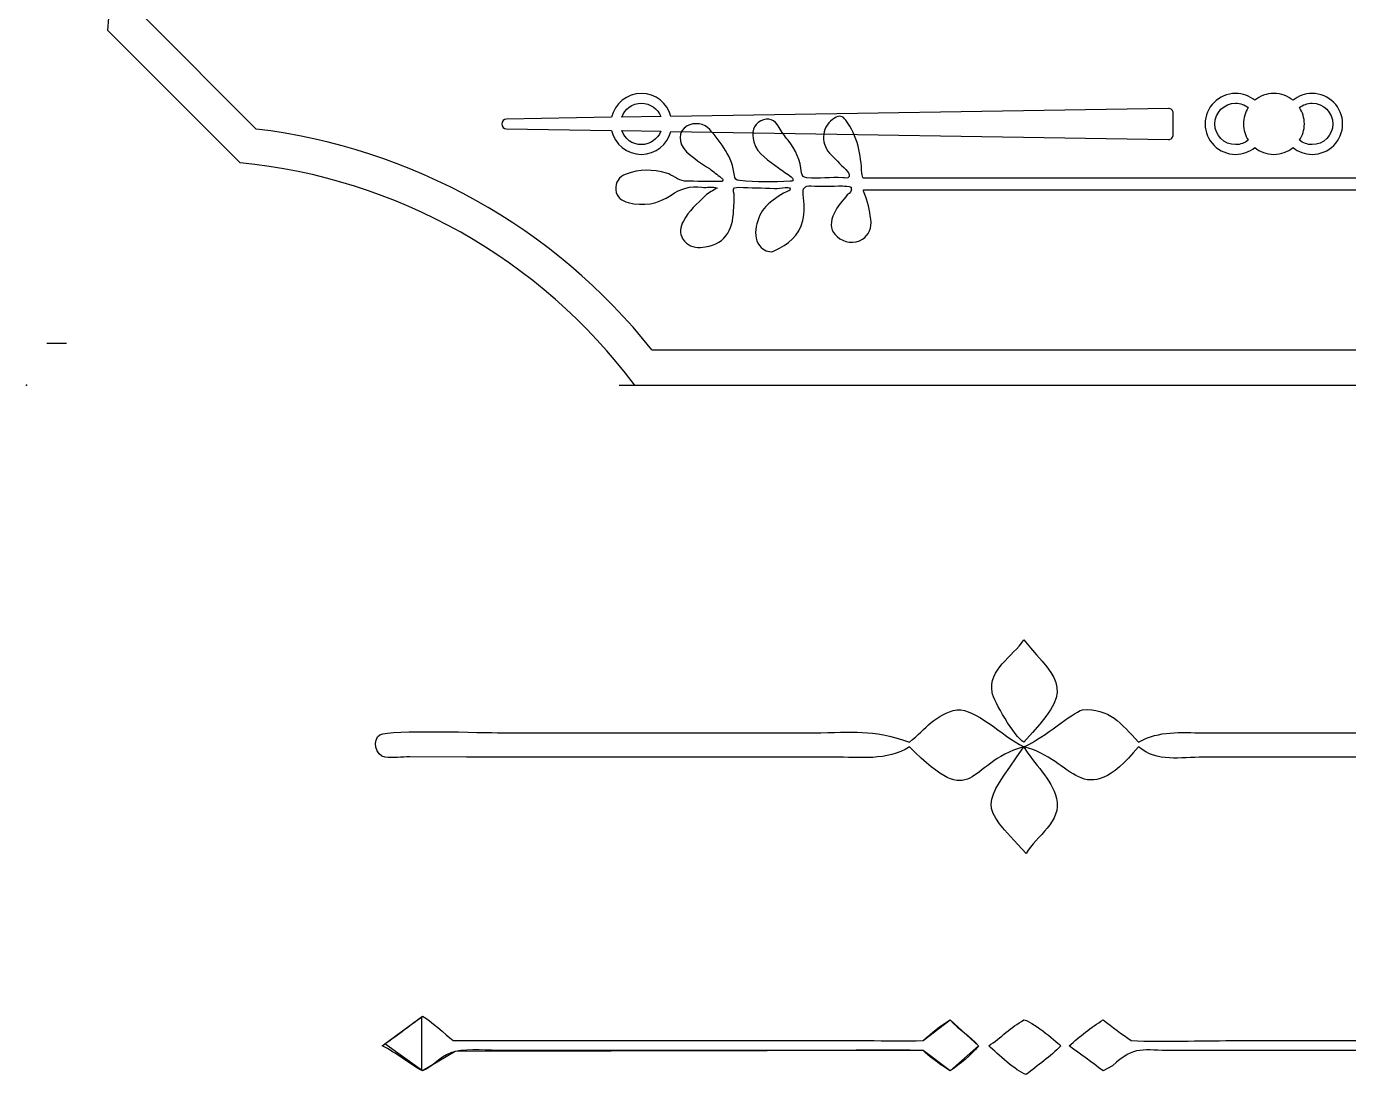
# Model space of a CAD drawing. Header units: centimetres. Extents: x 0 to 33, y -9.4 to 20.3.
# Drawn here: x 0 to 17.95, y -9.36 to 4.87 of the extents above; entities that cross this region are included whole.
import ezdxf

# ---------------------------------------------------------------- set-up
doc = ezdxf.new("R2010")
doc.units = ezdxf.units.CM
doc.header["$MEASUREMENT"] = 0
for name, color, linetype in [('sign v7_Sketch1', 7, 'Continuous'), ('sign v7_Sketch2', 7, 'Continuous'), ('sign v7_Sketch3', 7, 'Continuous'), ('sign v7_Sketch4', 7, 'Continuous'), ('sign v7_Sketch5', 7, 'Continuous'), ('sign v7_Sketch6', 7, 'Continuous')]:
    doc.layers.add(name, color=color, linetype=linetype)

msp = doc.modelspace()

# ---------------------------------------------------------------- linework, layer by layer
at = {"layer": 'sign v7_Sketch1'}
for p, q in [((3.119, 3.475), (1.596, 4.998)), ((2.9, 3.018), (1.104, 4.814)), ((0.275, 0.567), (0.543, 0.567)), ((8.49, 0.478), (24.53, 0.478)), ((8.047, 0), (24.765, 0)), ((16.51, 0), (33.02, 0))]:
    msp.add_line(p, q, dxfattribs=at)
for centre, radius, start, end in [((-8.543, 5.609), 9.68, 355.2882, 28.0436), ((2.154, -4.565), 8.098, 38.5192, 83.158), ((2.154, -4.565), 7.62, 36.8079, 84.3835)]:
    msp.add_arc(centre, radius, start, end, dxfattribs=at)
msp.add_point((0, 0), dxfattribs=at)
at = {"layer": 'sign v7_Sketch2'}
msp.add_point((0, 0), dxfattribs=at)
at = {"layer": 'sign v7_Sketch3'}
for p, q in [((21.797, 2.809), (11.361, 2.809)), ((11.193, 2.686), (11.193, 2.652)), ((11.193, 2.652), (11.199, 2.652)), ((11.361, 2.652), (21.791, 2.652))]:
    msp.add_line(p, q, dxfattribs=at)
for points in [[(10.22, 3.497), (10.159, 3.603), (10.069, 3.637), (9.969, 3.586)], [(10.97, 3.625), (10.802, 3.53), (10.768, 3.29), (10.903, 3.15)], [(11.121, 3.597), (11.082, 3.653), (11.031, 3.665), (10.97, 3.625)], [(11.289, 3.245), (11.255, 3.374), (11.199, 3.491), (11.121, 3.597)], [(8.968, 3.519), (8.845, 3.446), (8.839, 3.284), (8.962, 3.167)], [(9.275, 3.469), (9.208, 3.553), (9.057, 3.57), (8.968, 3.519)], [(9.611, 2.843), (9.583, 3.1), (9.432, 3.284), (9.275, 3.469)], [(9.969, 3.586), (9.868, 3.536), (9.835, 3.43), (9.874, 3.301)], [(10.338, 3.323), (10.293, 3.379), (10.254, 3.435), (10.22, 3.497)], [(9.874, 3.301), (9.924, 3.122), (10.081, 3.055), (10.209, 2.949)], [(10.522, 2.882), (10.506, 3.049), (10.444, 3.195), (10.338, 3.323)], [(11.339, 2.876), (11.333, 2.999), (11.322, 3.122), (11.289, 3.245)], [(8.962, 3.167), (9.057, 3.077), (9.163, 3.01), (9.27, 2.938)], [(10.903, 3.15), (10.975, 3.077), (11.048, 2.999), (11.121, 2.926)], [(8.688, 2.876), (8.504, 2.932), (8.319, 2.932), (8.14, 2.865)], [(8.934, 2.77), (8.845, 2.775), (8.772, 2.854), (8.688, 2.876)], [(9.27, 2.938), (9.326, 2.898), (9.376, 2.859), (9.432, 2.815)], [(10.209, 2.949), (10.265, 2.904), (10.327, 2.87), (10.383, 2.826)], [(10.595, 2.815), (10.545, 2.82), (10.528, 2.837), (10.522, 2.882)], [(11.121, 2.926), (11.149, 2.898), (11.177, 2.865), (11.166, 2.831)], [(11.361, 2.809), (11.35, 2.82), (11.344, 2.843), (11.339, 2.876)], [(8.14, 2.865), (8.045, 2.831), (7.989, 2.747), (8, 2.652)], [(9.415, 2.764), (9.253, 2.764), (9.096, 2.764), (8.934, 2.77)], [(9.454, 2.781), (9.454, 2.759), (9.432, 2.764), (9.415, 2.764)], [(9.432, 2.815), (9.443, 2.809), (9.454, 2.792), (9.454, 2.781)], [(9.678, 2.775), (9.633, 2.781), (9.611, 2.803), (9.611, 2.843)], [(10.366, 2.77), (10.137, 2.753), (9.907, 2.753), (9.678, 2.775)], [(10.405, 2.787), (10.405, 2.764), (10.383, 2.77), (10.366, 2.77)], [(10.383, 2.826), (10.394, 2.82), (10.405, 2.803), (10.405, 2.787)], [(10.545, 2.585), (10.534, 2.675), (10.562, 2.708), (10.651, 2.703)], [(11.082, 2.815), (10.919, 2.826), (10.757, 2.798), (10.595, 2.815)], [(10.651, 2.703), (10.791, 2.697), (10.936, 2.703), (11.076, 2.703)], [(11.076, 2.703), (11.11, 2.692), (11.166, 2.708), (11.193, 2.686)], [(11.166, 2.831), (11.154, 2.792), (11.11, 2.815), (11.082, 2.815)], [(8, 2.652), (8.006, 2.546), (8.09, 2.501), (8.168, 2.479)], [(8.168, 2.479), (8.375, 2.423), (8.571, 2.457), (8.75, 2.58)], [(8.75, 2.58), (8.873, 2.664), (9.018, 2.708), (9.169, 2.686)], [(9.214, 2.569), (9.102, 2.462), (8.99, 2.362), (8.917, 2.227)], [(9.169, 2.686), (9.236, 2.675), (9.309, 2.703), (9.376, 2.675)], [(9.376, 2.675), (9.32, 2.641), (9.264, 2.613), (9.214, 2.569)], [(9.6, 2.624), (9.583, 2.68), (9.628, 2.686), (9.672, 2.686)], [(9.6, 2.373), (9.605, 2.457), (9.616, 2.541), (9.6, 2.624)], [(9.672, 2.686), (9.835, 2.68), (9.991, 2.675), (10.153, 2.669)], [(10.316, 2.624), (10.215, 2.569), (10.12, 2.507), (10.036, 2.423)], [(10.153, 2.669), (10.204, 2.669), (10.248, 2.675), (10.299, 2.68)], [(10.299, 2.68), (10.321, 2.68), (10.36, 2.692), (10.366, 2.664)], [(10.366, 2.664), (10.371, 2.636), (10.338, 2.636), (10.316, 2.624)], [(10.539, 2.233), (10.567, 2.35), (10.556, 2.468), (10.545, 2.585)], [(11.121, 2.557), (11.054, 2.473), (10.987, 2.395), (10.947, 2.294)], [(11.199, 2.652), (11.199, 2.613), (11.143, 2.591), (11.121, 2.557)], [(11.372, 2.608), (11.361, 2.63), (11.361, 2.641), (11.361, 2.652)], [(11.462, 2.25), (11.445, 2.373), (11.423, 2.496), (11.372, 2.608)], [(9.152, 1.869), (9.482, 1.886), (9.589, 2.099), (9.6, 2.373)], [(10.036, 2.423), (9.918, 2.306), (9.829, 1.998), (9.974, 1.869)], [(8.917, 2.227), (8.873, 2.149), (8.861, 2.06), (8.912, 1.981)], [(10.159, 1.825), (10.338, 1.909), (10.489, 2.026), (10.539, 2.233)], [(10.947, 2.294), (10.903, 2.183), (10.925, 2.082), (11.003, 2.015)], [(11.35, 1.981), (11.434, 2.032), (11.479, 2.138), (11.462, 2.25)], [(8.912, 1.981), (8.968, 1.897), (9.052, 1.864), (9.152, 1.869)], [(11.003, 2.015), (11.098, 1.931), (11.238, 1.914), (11.35, 1.981)], [(9.974, 1.869), (10.03, 1.819), (10.092, 1.791), (10.159, 1.825)]]:
    msp.add_open_spline(points, degree=3, dxfattribs=at)
msp.add_point((0, 0), dxfattribs=at)
at = {"layer": 'sign v7_Sketch4'}
for p, q in [((6.447, -4.722), (10.679, -4.722)), ((15.982, -4.722), (20.752, -4.722)), ((5.973, -5.051), (5.206, -5.05)), ((10.959, -5.052), (5.973, -5.051)), ((21.266, -5.051), (15.977, -5.053)), ((4.864, -8.947), (5.378, -8.57)), ((12.174, -8.902), (12.541, -8.621)), ((12.541, -8.621), (12.925, -8.973)), ((5.378, -9.314), (4.864, -8.947)), ((5.793, -8.902), (11.415, -8.902)), ((12.925, -8.973), (12.541, -9.314)), ((16.368, -8.902), (20.51, -8.903)), ((5.822, -9.049), (5.378, -9.314)), ((12.174, -9.037), (5.822, -9.049)), ((10.715, -9.037), (6.472, -9.036)), ((12.541, -9.314), (12.174, -9.037)), ((20.973, -9.039), (15.553, -9.037)), ((12.541, -9.314), (12.435, -9.246)), ((14.744, -9.246), (14.615, -9.314))]:
    msp.add_line(p, q, dxfattribs=at)
for points in [[(13.108, -4.174), (13.056, -3.858), (13.388, -3.689), (13.538, -3.461)], [(13.538, -3.461), (14.05, -4.059), (14.227, -4.126), (13.538, -4.848)], [(13.538, -4.848), (13.418, -4.787), (13.126, -4.286), (13.108, -4.174)], [(11.989, -4.848), (12.209, -4.67), (12.336, -4.467), (12.634, -4.409)], [(12.634, -4.409), (12.885, -4.395), (13.235, -4.757), (13.538, -4.914)], [(13.538, -4.914), (13.849, -4.772), (14.172, -4.461), (14.334, -4.409)], [(14.334, -4.409), (14.695, -4.384), (14.866, -4.597), (15.095, -4.848)], [(4.868, -5.053), (4.738, -5.04), (4.692, -4.808), (4.799, -4.75)], [(4.799, -4.75), (4.935, -4.676), (6.223, -4.722), (6.447, -4.722)], [(10.679, -4.722), (11.257, -4.721), (11.442, -4.665), (11.989, -4.848)], [(15.095, -4.848), (15.388, -4.688), (15.657, -4.722), (15.982, -4.722)], [(11.989, -4.914), (11.676, -5.107), (11.312, -5.052), (10.959, -5.052)], [(13.538, -4.914), (12.749, -5.132), (12.89, -5.825), (11.989, -4.914)], [(13.571, -6.36), (12.916, -5.658), (12.968, -5.755), (13.538, -4.914)], [(15.095, -4.914), (14.328, -5.838), (14.223, -5.077), (13.538, -4.914)], [(13.538, -4.914), (13.674, -5.143), (13.919, -5.349), (13.984, -5.613)], [(15.977, -5.053), (15.659, -5.054), (15.355, -5.127), (15.095, -4.914)], [(5.206, -5.05), (5.095, -5.05), (4.978, -5.065), (4.868, -5.053)], [(13.984, -5.613), (14.06, -5.924), (13.708, -6.126), (13.571, -6.36)], [(4.827, -8.973), (5.013, -8.843), (5.195, -8.705), (5.378, -8.57)], [(5.378, -8.57), (5.482, -8.624), (5.685, -8.817), (5.793, -8.902)], [(12.174, -8.902), (12.29, -8.791), (12.404, -8.703), (12.541, -8.621)], [(12.541, -8.621), (12.655, -8.754), (12.811, -8.839), (12.925, -8.973)], [(13.062, -8.973), (13.228, -8.862), (13.362, -8.722), (13.538, -8.621)], [(13.538, -8.621), (13.637, -8.629), (13.96, -8.894), (14.042, -8.973)], [(14.156, -8.973), (14.294, -8.847), (14.455, -8.718), (14.615, -8.621)], [(14.615, -8.621), (14.741, -8.717), (14.866, -8.814), (14.998, -8.902)], [(5.378, -9.314), (5.186, -9.211), (5.026, -9.068), (4.827, -8.973)], [(11.415, -8.902), (11.667, -8.902), (11.922, -8.912), (12.174, -8.902)], [(12.925, -8.973), (12.819, -9.107), (12.679, -9.214), (12.541, -9.314)], [(13.571, -9.363), (13.428, -9.315), (13.188, -9.082), (13.062, -8.973)], [(14.042, -8.973), (13.904, -9.116), (13.726, -9.238), (13.571, -9.363)], [(14.615, -9.314), (14.466, -9.194), (14.307, -9.089), (14.156, -8.973)], [(14.998, -8.902), (15.452, -8.92), (15.913, -8.902), (16.368, -8.902)], [(5.822, -9.049), (5.656, -9.08), (5.532, -9.245), (5.378, -9.314)], [(6.472, -9.036), (6.266, -9.036), (6.022, -9.011), (5.822, -9.049)], [(12.174, -9.037), (11.69, -9.023), (11.201, -9.037), (10.715, -9.037)], [(12.435, -9.246), (12.343, -9.18), (12.257, -9.115), (12.174, -9.037)], [(15.553, -9.037), (15.166, -9.037), (15.038, -8.959), (14.744, -9.246)]]:
    msp.add_open_spline(points, degree=3, dxfattribs=at)
msp.add_point((0, 0), dxfattribs=at)
at = {"layer": 'sign v7_Sketch5'}
msp.add_line((5.364, -8.573), (5.364, -9.307), dxfattribs=at)
msp.add_point((0, 0), dxfattribs=at)
at = {"layer": 'sign v7_Sketch6'}
for p, q in [((7.944, 3.635), (6.517, 3.612)), ((8.61, 3.645), (8.082, 3.637)), ((15.501, 3.756), (8.748, 3.647)), ((15.568, 3.401), (15.568, 3.69)), ((6.517, 3.479), (7.944, 3.456)), ((8.082, 3.454), (8.61, 3.446)), ((8.748, 3.443), (15.501, 3.334))]:
    msp.add_line(p, q, dxfattribs=at)
for points in [[(8.348, 3.959), (8.15, 3.959), (7.985, 3.82), (7.944, 3.635)], [(8.748, 3.647), (8.702, 3.826), (8.54, 3.959), (8.348, 3.959)], [(16.414, 3.959), (16.185, 3.959), (16, 3.773), (16, 3.545)], [(16.673, 3.867), (16.602, 3.924), (16.512, 3.959), (16.414, 3.959)], [(16.933, 3.959), (16.835, 3.959), (16.745, 3.924), (16.673, 3.867)], [(17.193, 3.867), (17.122, 3.924), (17.032, 3.959), (16.933, 3.959)], [(17.453, 3.959), (17.355, 3.959), (17.264, 3.924), (17.193, 3.867)], [(17.867, 3.545), (17.867, 3.773), (17.681, 3.959), (17.453, 3.959)], [(8.082, 3.637), (8.12, 3.747), (8.225, 3.827), (8.348, 3.827)], [(8.348, 3.827), (8.468, 3.827), (8.57, 3.751), (8.61, 3.645)], [(16.132, 3.545), (16.132, 3.7), (16.259, 3.827), (16.414, 3.827)], [(16.414, 3.827), (16.478, 3.827), (16.538, 3.804), (16.585, 3.768)], [(17.281, 3.768), (17.329, 3.804), (17.388, 3.827), (17.453, 3.827)], [(17.453, 3.827), (17.608, 3.827), (17.734, 3.7), (17.734, 3.545)], [(6.517, 3.612), (6.481, 3.611), (6.452, 3.582), (6.452, 3.545)], [(15.548, 3.737), (15.535, 3.75), (15.518, 3.757), (15.501, 3.756)], [(15.568, 3.69), (15.568, 3.708), (15.561, 3.725), (15.548, 3.737)], [(16.585, 3.768), (16.544, 3.703), (16.52, 3.627), (16.52, 3.545)], [(17.347, 3.545), (17.347, 3.627), (17.323, 3.703), (17.281, 3.768)], [(6.452, 3.545), (6.452, 3.509), (6.481, 3.48), (6.517, 3.479)], [(7.944, 3.456), (7.985, 3.271), (8.15, 3.132), (8.348, 3.132)], [(8.348, 3.264), (8.225, 3.264), (8.12, 3.344), (8.082, 3.454)], [(8.61, 3.446), (8.57, 3.34), (8.468, 3.264), (8.348, 3.264)], [(8.348, 3.132), (8.54, 3.132), (8.702, 3.265), (8.748, 3.443)], [(16, 3.545), (16, 3.317), (16.185, 3.132), (16.414, 3.132)], [(16.414, 3.264), (16.258, 3.264), (16.132, 3.39), (16.132, 3.545)], [(16.52, 3.545), (16.52, 3.464), (16.544, 3.387), (16.585, 3.323)], [(17.281, 3.323), (17.323, 3.387), (17.347, 3.464), (17.347, 3.545)], [(17.453, 3.132), (17.681, 3.132), (17.867, 3.317), (17.867, 3.545)], [(17.734, 3.545), (17.734, 3.39), (17.608, 3.264), (17.453, 3.264)], [(15.501, 3.334), (15.501, 3.334), (15.501, 3.334), (15.502, 3.334)], [(15.502, 3.334), (15.519, 3.334), (15.536, 3.341), (15.548, 3.353)], [(15.548, 3.353), (15.561, 3.366), (15.568, 3.383), (15.568, 3.401)], [(16.585, 3.323), (16.538, 3.286), (16.478, 3.264), (16.414, 3.264)], [(17.453, 3.264), (17.388, 3.264), (17.329, 3.286), (17.281, 3.323)], [(16.414, 3.132), (16.512, 3.132), (16.602, 3.167), (16.673, 3.224)], [(16.673, 3.224), (16.744, 3.167), (16.835, 3.132), (16.933, 3.132)], [(16.933, 3.132), (17.032, 3.132), (17.122, 3.167), (17.193, 3.224)], [(17.193, 3.224), (17.264, 3.167), (17.355, 3.132), (17.453, 3.132)]]:
    msp.add_open_spline(points, degree=3, dxfattribs=at)
msp.add_point((0, 0), dxfattribs=at)

doc.saveas('drawing.dxf')
